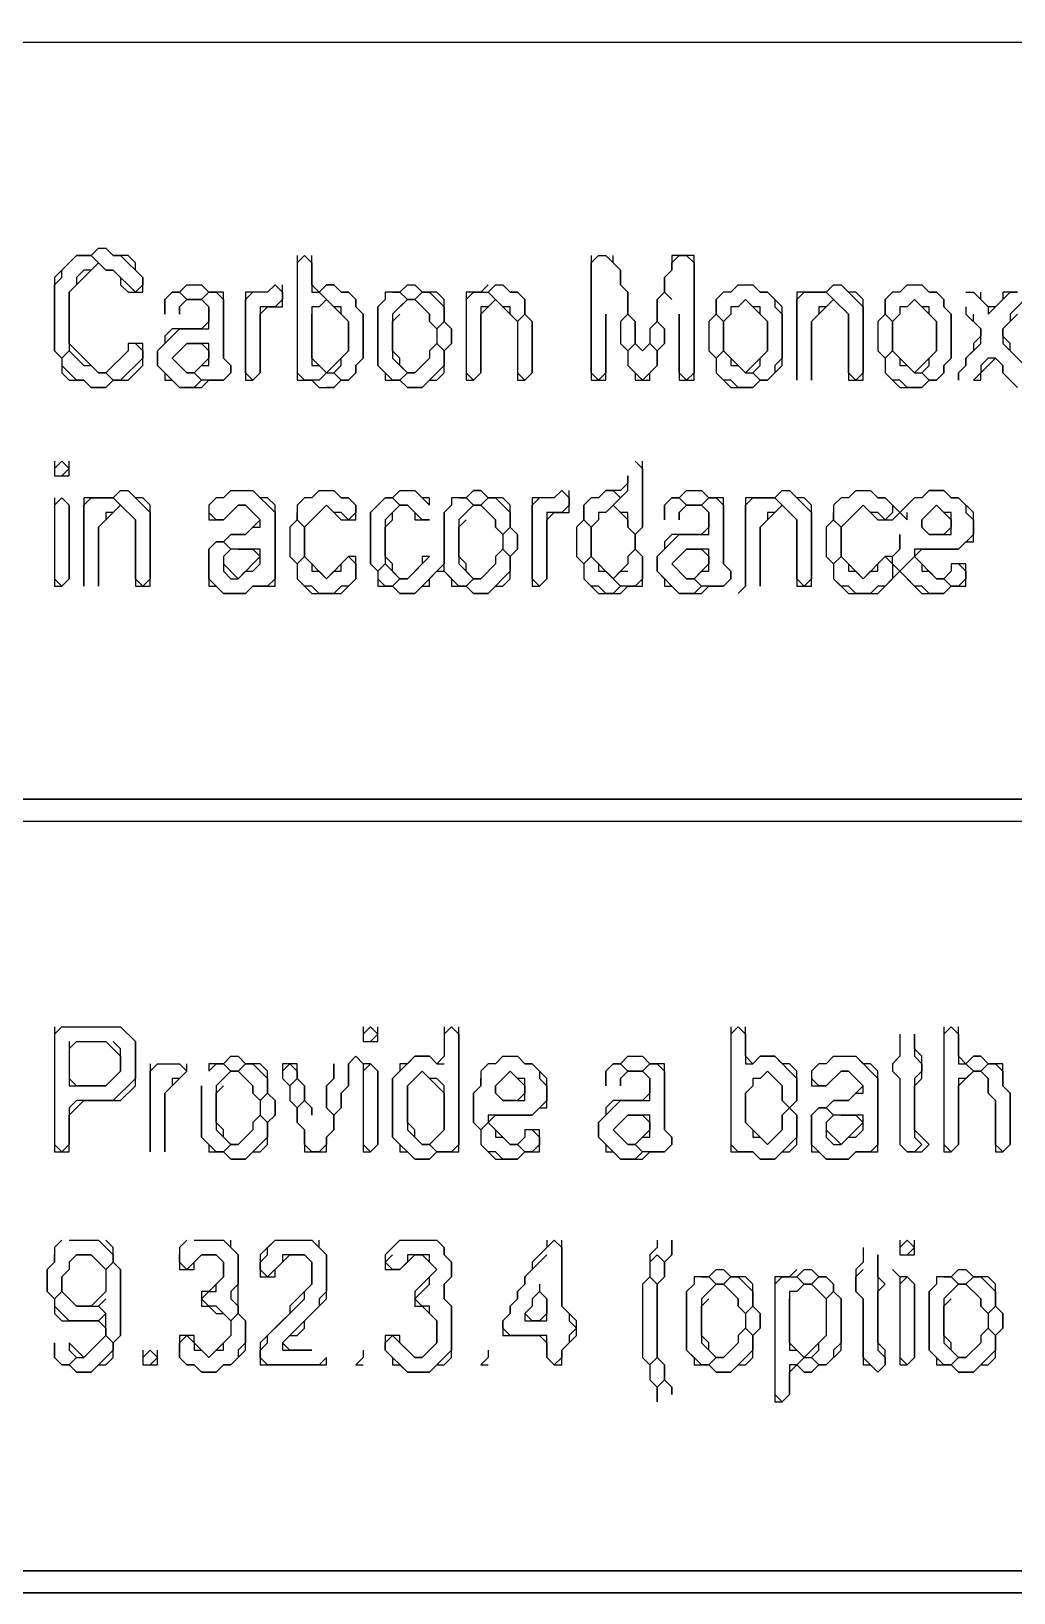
# Model space of a CAD drawing. Header units: metres. Extents: x 29 to 985, y 15 to 633.
# Drawn here: x 257.22 to 283.43, y 14.51 to 56.18 of the extents above; entities that cross this region are included whole.
import ezdxf

# ---------------------------------------------------------------- set-up
doc = ezdxf.new("R2010")
doc.units = ezdxf.units.M
for name, color, linetype in [('EXTERIOR_WALL_HIGHLIGHT', 2, 'CONTINUOUS'), ('INTERIOR_WALL_HIGHLIGHT', 4, 'CONTINUOUS'), ('ORIGINAL_DRAWING', 8, 'CONTINUOUS')]:
    doc.layers.add(name, color=color, linetype=linetype)

msp = doc.modelspace()

# ---------------------------------------------------------------- linework, layer by layer
at = {"layer": 'EXTERIOR_WALL_HIGHLIGHT'}
msp.add_lwpolyline([(29.216, 632.745), (29.02, 632.549), (29.02, 14.706), (29.216, 14.51), (985.294, 14.51), (985.49, 14.706), (985.49, 632.549), (985.294, 632.745)], close=True, dxfattribs=at)
at = {"layer": 'INTERIOR_WALL_HIGHLIGHT'}
msp.add_lwpolyline([(29.412, 632.745), (985.098, 632.745), (985.49, 632.353), (985.49, 14.902), (985.098, 14.51), (29.412, 14.51), (29.02, 14.902), (29.02, 632.353)], close=True, dxfattribs=at)
at = {"layer": 'ORIGINAL_DRAWING'}
for points in [[(241.176, 55.686), (241.373, 55.882), (352.353, 55.882), (352.549, 55.686), (352.549, 35.882), (352.353, 35.686), (241.373, 35.686), (241.176, 35.882)], [(241.176, 55.882), (241.176, 35.686), (352.549, 35.686), (352.549, 55.882)], [(259.02, 50.392), (258.824, 50.196), (258.431, 50.196), (257.843, 49.608), (257.843, 47.647), (258.039, 47.451), (258.039, 47.059), (258.235, 46.863), (258.627, 46.863), (258.824, 46.667), (259.216, 46.667), (259.412, 46.863), (259.804, 46.863), (260.196, 47.255), (260.196, 47.843), (259.804, 47.843), (259.804, 47.647), (259.216, 47.059), (259.02, 47.059), (258.235, 47.843), (258.235, 49.216), (259.02, 50), (259.216, 49.804), (259.412, 49.804), (259.608, 49.608), (259.608, 49.412), (259.804, 49.216), (260.196, 49.216), (260.196, 49.608), (260, 49.804), (260, 50), (259.804, 50.196), (259.412, 50.196), (259.216, 50.392)], [(258.431, 50.196), (258.824, 50.196), (259.02, 50), (258.824, 49.804), (258.627, 49.804), (258.431, 49.608), (258.431, 49.412), (258.235, 49.216), (258.235, 47.647), (258.039, 47.451), (257.843, 47.647), (257.843, 49.412), (258.039, 49.608), (258.039, 49.804)], [(258.824, 50.196), (259.02, 50.392), (259.216, 50.392), (259.412, 50.196), (259.608, 50.196), (260.196, 49.608), (260.196, 49.412), (260, 49.216), (259.412, 49.804), (259.216, 49.804)], [(264.314, 50), (264.51, 50.196), (264.706, 50), (264.706, 49.216), (264.902, 49.216), (265.098, 49.02), (264.902, 48.824), (264.706, 48.824), (264.706, 47.255), (264.902, 47.255), (265.098, 47.059), (264.902, 46.863), (264.51, 46.863), (264.314, 47.059)], [(264.314, 50.196), (264.314, 46.863), (264.706, 46.863), (264.902, 46.667), (265.294, 46.667), (265.49, 46.863), (265.686, 46.863), (265.882, 47.059), (265.882, 47.255), (266.078, 47.451), (266.078, 48.627), (265.882, 48.824), (265.882, 49.02), (265.686, 49.216), (265.49, 49.216), (265.294, 49.412), (265.098, 49.412), (264.902, 49.216), (264.706, 49.412), (264.706, 50.196)], [(272.157, 50.196), (272.157, 46.863), (272.549, 46.863), (272.549, 48.627), (272.549, 47.059), (272.353, 46.863), (272.157, 47.059), (272.157, 50), (272.353, 50.196), (272.549, 50.196), (272.941, 49.804), (272.941, 49.412), (273.137, 49.216), (273.137, 48.627), (272.941, 48.431), (272.941, 47.843), (273.137, 47.647), (273.137, 47.255), (273.333, 47.059), (273.333, 46.863), (273.725, 46.863), (273.725, 47.059), (273.922, 47.255), (273.922, 47.647), (274.118, 47.843), (274.118, 48.235), (273.922, 48.431), (273.922, 49.02), (274.118, 49.216), (274.314, 49.02), (274.118, 49.216), (274.118, 49.608), (274.314, 49.804), (274.314, 50), (274.51, 50.196), (274.706, 50.196), (274.902, 50), (274.902, 47.059), (274.706, 46.863), (274.51, 47.059), (274.51, 48.627), (274.51, 46.863), (274.902, 46.863), (274.902, 50.196), (274.314, 50.196), (274.314, 49.804), (274.118, 49.608), (274.118, 49.216), (273.922, 49.02), (273.922, 48.431), (273.725, 48.235), (273.725, 47.843), (273.529, 47.647), (273.333, 47.843), (273.333, 48.431), (273.137, 48.627), (273.137, 49.216), (272.941, 49.412), (272.941, 49.804), (272.745, 50), (272.745, 50.196)], [(261.373, 49.412), (261.176, 49.216), (260.98, 49.216), (260.784, 49.02), (260.784, 48.627), (260.784, 49.02), (260.98, 49.216), (261.176, 49.216), (261.373, 49.02), (261.176, 48.824), (261.176, 48.627), (261.176, 48.824), (261.373, 49.02), (261.765, 49.02), (261.961, 48.824), (261.961, 48.431), (261.765, 48.235), (260.98, 48.235), (260.784, 48.039), (260.784, 47.843), (260.588, 47.647), (260.588, 47.255), (260.784, 47.059), (260.784, 46.863), (260.98, 46.863), (261.176, 46.667), (261.765, 46.667), (261.961, 46.863), (262.353, 46.863), (262.549, 47.059), (262.549, 47.255), (262.353, 47.451), (262.353, 49.216), (261.961, 49.216), (261.765, 49.412)], [(261.765, 49.02), (261.961, 49.216), (262.157, 49.216), (262.353, 49.02), (262.353, 47.451), (262.549, 47.255), (262.549, 47.059), (262.353, 46.863), (261.765, 46.863), (261.569, 47.059), (261.765, 47.255), (261.961, 47.255), (261.961, 47.843), (261.373, 47.843), (260.98, 47.451), (261.373, 47.059), (261.569, 47.059), (261.765, 46.863), (261.569, 46.667), (261.176, 46.667), (260.588, 47.255), (260.588, 47.647), (261.176, 48.235), (261.961, 48.235), (261.961, 48.824)], [(261.176, 49.216), (261.373, 49.412), (261.765, 49.412), (261.961, 49.216), (261.765, 49.02), (261.373, 49.02)], [(263.529, 49.216), (263.725, 49.412), (263.922, 49.216), (263.922, 49.02), (263.725, 48.824), (263.333, 48.824), (263.333, 47.059), (263.137, 46.863), (262.941, 47.059), (262.941, 49.02), (263.137, 49.216)], [(263.725, 49.412), (263.529, 49.216), (262.941, 49.216), (262.941, 46.863), (263.137, 46.863), (263.333, 47.059), (263.333, 48.627), (263.529, 48.824), (263.922, 48.824), (263.922, 49.412)], [(264.902, 49.216), (265.098, 49.412), (265.294, 49.412), (265.49, 49.216), (265.686, 49.216), (265.882, 49.02), (265.882, 48.824), (266.078, 48.627), (266.078, 47.451), (265.882, 47.255), (265.882, 47.059), (265.686, 46.863), (265.49, 46.863), (265.294, 47.059), (265.49, 47.255), (265.49, 47.451), (265.686, 47.647), (265.686, 48.431), (265.49, 48.627), (265.49, 48.824), (265.294, 48.824)], [(267.255, 49.412), (267.059, 49.216), (266.667, 49.216), (266.667, 49.02), (266.471, 48.824), (266.471, 47.255), (266.667, 47.059), (266.667, 46.863), (267.059, 46.863), (267.255, 46.667), (267.647, 46.667), (267.843, 46.863), (268.039, 46.863), (268.235, 47.059), (268.235, 47.647), (268.431, 47.843), (268.431, 48.235), (268.235, 48.431), (268.235, 49.02), (268.039, 49.216), (267.647, 49.216), (267.451, 49.412)], [(266.863, 49.216), (267.059, 49.216), (267.255, 49.02), (266.863, 48.627), (266.863, 47.451), (267.255, 47.059), (267.059, 46.863), (266.863, 46.863), (266.471, 47.255), (266.471, 48.824)], [(267.059, 49.216), (267.255, 49.412), (267.451, 49.412), (267.647, 49.216), (267.451, 49.02), (267.255, 49.02)], [(267.451, 49.02), (267.647, 49.216), (267.843, 49.216), (268.235, 48.824), (268.235, 48.431), (268.039, 48.235), (267.843, 48.431), (267.843, 48.627)], [(269.412, 49.412), (269.216, 49.216), (268.824, 49.216), (268.824, 46.863), (269.02, 46.863), (269.216, 47.059), (269.216, 48.627), (269.608, 49.02), (270.196, 48.431), (270.196, 46.863), (270.392, 46.863), (270.588, 47.059), (270.588, 48.431), (270.392, 48.627), (270.392, 49.02), (270.196, 49.216), (270, 49.216), (269.804, 49.412)], [(268.824, 49.02), (269.02, 49.216), (269.412, 49.216), (269.608, 49.02), (269.412, 48.824), (269.216, 48.824), (269.216, 47.059), (269.02, 46.863), (268.824, 47.059)], [(269.412, 49.216), (269.608, 49.412), (269.804, 49.412), (270, 49.216), (270.196, 49.216), (270.392, 49.02), (270.392, 48.627), (270.196, 48.431), (270, 48.627), (270, 48.824), (269.804, 48.824)], [(276.078, 49.412), (275.882, 49.216), (275.686, 49.216), (275.49, 49.02), (275.49, 48.627), (275.294, 48.431), (275.294, 47.647), (275.49, 47.451), (275.49, 47.059), (275.882, 46.667), (276.471, 46.667), (276.667, 46.863), (276.863, 46.863), (277.255, 47.255), (277.255, 48.824), (276.863, 49.216), (276.667, 49.216), (276.471, 49.412)], [(275.882, 49.216), (276.078, 49.412), (276.471, 49.412), (276.667, 49.216), (276.863, 49.216), (277.059, 49.02), (277.059, 48.824), (277.255, 48.627), (277.255, 47.451), (277.059, 47.255), (277.059, 47.059), (276.863, 46.863), (276.667, 46.863), (276.471, 47.059), (276.667, 47.255), (276.667, 47.451), (276.863, 47.647), (276.863, 48.431), (276.667, 48.627), (276.667, 48.824), (276.471, 48.824), (276.275, 49.02), (276.078, 48.824), (275.882, 48.824), (275.882, 48.627), (275.686, 48.431), (275.49, 48.627), (275.49, 49.02), (275.686, 49.216)], [(278.627, 49.412), (278.431, 49.216), (277.647, 49.216), (277.647, 46.863), (277.647, 49.02), (277.843, 49.216), (278.431, 49.216), (278.627, 49.02), (278.431, 48.824), (278.235, 48.824), (278.235, 48.627), (278.039, 48.431), (278.039, 46.863), (278.039, 48.431), (278.627, 49.02), (279.02, 48.627), (279.02, 46.863), (279.412, 46.863), (279.412, 49.02), (279.216, 49.216), (279.02, 49.216), (278.824, 49.412)], [(278.431, 49.216), (278.627, 49.412), (278.824, 49.412), (279.412, 48.824), (279.412, 47.059), (279.216, 46.863), (279.02, 47.059), (279.02, 48.627)], [(280.588, 49.412), (280.392, 49.216), (280.196, 49.216), (280, 49.02), (280, 48.627), (279.804, 48.431), (279.804, 47.647), (280, 47.451), (280, 47.059), (280.392, 46.667), (280.98, 46.667), (281.176, 46.863), (281.373, 46.863), (281.569, 47.059), (281.569, 47.255), (281.765, 47.451), (281.765, 48.627), (281.569, 48.824), (281.569, 49.02), (281.373, 49.216), (281.176, 49.216), (280.98, 49.412)], [(280.392, 49.216), (280.588, 49.412), (280.98, 49.412), (281.176, 49.216), (281.373, 49.216), (281.569, 49.02), (281.569, 48.824), (281.765, 48.627), (281.765, 47.451), (281.569, 47.255), (281.569, 47.059), (281.373, 46.863), (281.176, 46.863), (280.98, 47.059), (281.176, 47.255), (281.176, 47.451), (281.373, 47.647), (281.373, 48.431), (281.176, 48.627), (281.176, 48.824), (280.98, 48.824), (280.784, 49.02), (280.588, 48.824), (280.392, 48.824), (280.392, 48.627), (280.196, 48.431), (280, 48.627), (280, 49.02), (280.196, 49.216)], [(282.157, 49.216), (282.353, 49.216), (282.745, 48.824), (282.745, 48.627), (283.333, 49.216), (283.529, 49.216)], [(283.529, 49.216), (283.137, 49.216), (283.137, 49.02), (282.941, 48.824), (282.745, 48.824), (282.549, 49.02), (282.549, 49.216)], [(265.098, 49.02), (265.686, 48.431), (265.686, 47.647), (265.098, 47.059), (264.706, 47.451), (264.706, 48.627)], [(267.059, 48.824), (267.255, 49.02), (267.451, 49.02), (267.843, 48.627), (267.843, 48.431), (268.039, 48.235), (268.039, 47.843), (267.843, 47.647), (267.843, 47.451), (267.451, 47.059), (267.255, 47.059), (267.059, 47.255), (267.059, 47.451), (266.863, 47.647), (266.863, 48.431), (267.059, 48.627)], [(276.275, 49.02), (276.863, 48.431), (276.863, 47.647), (276.275, 47.059), (275.686, 47.647), (275.686, 48.431)], [(280.784, 49.02), (281.373, 48.431), (281.373, 47.647), (280.784, 47.059), (280.196, 47.647), (280.196, 48.431)], [(282.157, 48.824), (282.157, 48.627), (282.549, 48.235), (282.549, 48.039), (282.353, 47.843), (282.353, 47.647), (282.157, 47.451), (282.157, 47.255), (281.961, 47.059), (281.961, 46.863), (281.961, 47.059), (282.157, 47.255), (282.157, 47.451), (282.549, 47.843), (282.549, 48.235), (282.353, 48.431), (282.353, 48.627)], [(283.725, 49.02), (283.333, 48.627), (283.333, 48.431), (283.137, 48.235), (283.137, 47.843), (283.529, 47.451)], [(268.039, 48.235), (268.235, 48.431), (268.431, 48.235), (268.431, 47.843), (268.235, 47.647), (268.039, 47.843)], [(270.196, 48.431), (270.392, 48.627), (270.588, 48.431), (270.588, 47.059), (270.392, 46.863), (270.196, 47.059)], [(272.941, 48.431), (273.137, 48.627), (273.333, 48.431), (273.333, 47.843), (273.137, 47.647), (272.941, 47.843)], [(273.725, 48.235), (273.922, 48.431), (274.118, 48.235), (274.118, 47.843), (273.922, 47.647), (273.725, 47.843)], [(275.294, 48.431), (275.49, 48.627), (275.686, 48.431), (275.686, 47.647), (275.49, 47.451), (275.294, 47.647)], [(279.804, 48.431), (280, 48.627), (280.196, 48.431), (280.196, 47.647), (280, 47.451), (279.804, 47.647)], [(283.725, 47.255), (283.333, 47.647), (283.333, 47.843), (283.137, 48.039), (283.137, 48.235), (283.529, 48.627)], [(258.039, 47.451), (258.235, 47.647), (258.627, 47.255), (258.824, 47.255), (259.02, 47.059), (259.216, 47.059), (259.412, 46.863), (259.216, 46.667), (258.824, 46.667), (258.627, 46.863), (258.431, 46.863), (258.039, 47.255)], [(260, 47.843), (260.196, 47.647), (260.196, 47.451), (259.608, 46.863), (259.412, 46.863), (259.216, 47.059)], [(261.373, 47.843), (261.765, 47.843), (261.961, 47.647), (261.961, 47.451), (261.569, 47.059), (261.373, 47.059), (260.98, 47.451)], [(267.843, 47.647), (268.039, 47.843), (268.235, 47.647), (268.235, 47.255), (267.647, 46.667), (267.255, 46.667), (267.059, 46.863), (267.255, 47.059), (267.451, 47.059), (267.843, 47.451)], [(273.137, 47.647), (273.333, 47.843), (273.529, 47.647), (273.725, 47.843), (273.922, 47.647), (273.922, 47.255), (273.529, 46.863), (273.137, 47.255)], [(275.49, 47.451), (275.686, 47.647), (275.882, 47.451), (275.882, 47.255), (276.078, 47.255), (276.275, 47.059), (276.471, 47.059), (276.667, 46.863), (276.471, 46.667), (276.078, 46.667), (275.882, 46.863), (275.686, 46.863), (275.49, 47.059)], [(280, 47.451), (280.196, 47.647), (280.392, 47.451), (280.392, 47.255), (280.588, 47.255), (280.784, 47.059), (280.98, 47.059), (281.176, 46.863), (280.98, 46.667), (280.588, 46.667), (280.392, 46.863), (280.196, 46.863), (280, 47.059)], [(283.529, 46.667), (283.137, 47.059), (283.137, 47.255), (282.941, 47.451), (282.745, 47.451), (282.549, 47.255), (282.549, 47.059), (282.353, 46.863), (282.549, 46.863), (282.549, 47.059), (282.941, 47.451), (283.137, 47.255), (283.137, 47.059), (283.529, 46.667)], [(264.902, 46.863), (265.098, 47.059), (265.294, 47.059), (265.49, 46.863), (265.294, 46.667), (265.098, 46.667)], [(257.843, 44.51), (258.039, 44.706), (258.235, 44.51), (258.039, 44.314)], [(257.843, 44.706), (257.843, 44.314), (258.235, 44.314), (258.235, 44.706)], [(273.333, 44.706), (273.529, 44.51), (273.529, 42.941), (273.333, 42.745), (273.137, 42.941), (273.137, 43.333), (272.941, 43.333), (272.745, 43.529), (273.137, 43.922), (273.137, 44.314), (273.137, 44.118), (272.941, 43.922), (272.549, 43.922), (272.353, 43.725), (272.157, 43.725), (271.961, 43.529), (271.961, 43.137), (271.765, 42.941), (271.765, 42.157), (271.961, 41.961), (271.961, 41.569), (272.353, 41.176), (272.941, 41.176), (273.137, 41.373), (273.529, 41.373), (273.529, 42.157), (273.333, 42.353), (273.333, 42.745), (273.529, 42.941), (273.529, 44.706)], [(259.608, 43.922), (259.412, 43.725), (258.627, 43.725), (258.627, 41.373), (258.627, 43.529), (258.824, 43.725), (259.412, 43.725), (259.608, 43.529), (259.412, 43.333), (259.216, 43.333), (259.216, 43.137), (259.02, 42.941), (259.02, 41.373), (259.02, 42.941), (259.608, 43.529), (260, 43.137), (260, 41.373), (260.392, 41.373), (260.392, 43.529), (260.196, 43.725), (260, 43.725), (259.804, 43.922)], [(259.412, 43.725), (259.608, 43.922), (259.804, 43.922), (260.392, 43.333), (260.392, 41.569), (260.196, 41.373), (260, 41.569), (260, 43.137)], [(262.549, 43.922), (263.137, 43.922), (263.725, 43.333), (263.725, 41.569), (263.529, 41.373), (263.137, 41.373), (262.941, 41.176), (262.353, 41.176), (261.961, 41.569), (261.961, 42.353), (262.157, 42.549), (262.353, 42.549), (262.549, 42.353), (262.353, 42.157), (262.353, 41.765), (262.549, 41.569), (262.745, 41.569), (262.941, 41.765), (263.137, 41.765), (263.333, 41.961), (263.333, 42.353), (262.549, 42.353), (262.353, 42.549), (262.549, 42.745), (262.941, 42.745), (263.137, 42.941), (263.333, 42.941), (263.333, 43.137), (262.941, 43.529), (262.745, 43.529), (262.353, 43.137), (262.157, 43.137), (261.961, 43.333)], [(262.549, 43.922), (262.353, 43.725), (262.157, 43.725), (261.961, 43.529), (261.961, 43.137), (262.353, 43.137), (262.745, 43.529), (262.941, 43.529), (263.333, 43.137), (262.941, 42.745), (262.549, 42.745), (262.353, 42.549), (262.157, 42.549), (261.961, 42.353), (261.961, 41.373), (262.157, 41.373), (262.353, 41.176), (262.941, 41.176), (263.137, 41.373), (263.725, 41.373), (263.725, 43.529), (263.529, 43.725), (263.333, 43.725), (263.137, 43.922)], [(264.902, 43.922), (264.706, 43.725), (264.51, 43.725), (264.314, 43.529), (264.314, 43.137), (264.118, 42.941), (264.118, 42.157), (264.314, 41.961), (264.314, 41.569), (264.706, 41.176), (265.49, 41.176), (265.882, 41.569), (265.882, 42.157), (265.686, 42.157), (265.098, 41.569), (264.51, 42.157), (264.51, 42.941), (265.098, 43.529), (265.49, 43.137), (265.882, 43.137), (265.882, 43.529), (265.686, 43.725), (265.49, 43.725), (265.294, 43.922)], [(264.902, 43.922), (265.294, 43.922), (265.49, 43.725), (265.686, 43.725), (265.882, 43.529), (265.882, 43.333), (265.686, 43.137), (265.49, 43.333), (265.294, 43.333), (265.098, 43.529), (264.51, 42.941), (264.314, 43.137), (264.314, 43.333)], [(267.059, 43.922), (266.863, 43.725), (266.667, 43.725), (266.275, 43.333), (266.275, 41.961), (266.471, 41.765), (266.471, 41.373), (266.863, 41.373), (267.059, 41.176), (267.451, 41.176), (267.647, 41.373), (267.843, 41.373), (267.843, 41.569), (268.039, 41.765), (268.235, 41.765), (268.431, 41.569), (268.431, 41.373), (268.824, 41.373), (269.02, 41.176), (269.412, 41.176), (269.608, 41.373), (269.804, 41.373), (270, 41.569), (270, 42.157), (270.196, 42.353), (270.196, 42.745), (270, 42.941), (270, 43.529), (269.804, 43.725), (269.412, 43.725), (269.216, 43.922), (269.02, 43.922), (268.824, 43.725), (268.431, 43.725), (268.431, 43.529), (268.235, 43.333), (268.235, 41.961), (267.451, 41.176), (267.059, 41.176), (266.863, 41.373), (267.059, 41.569), (267.255, 41.569), (267.843, 42.157), (267.647, 42.157), (267.647, 41.961), (267.255, 41.569), (267.059, 41.569), (266.863, 41.765), (266.863, 41.961), (266.667, 42.157), (266.667, 42.941), (266.863, 43.137), (266.863, 43.333), (267.059, 43.529), (267.255, 43.529), (267.451, 43.333), (267.451, 43.137), (267.843, 43.137), (267.647, 43.137), (267.255, 43.529), (267.059, 43.529), (266.863, 43.725), (267.059, 43.922), (267.451, 43.922), (267.843, 43.529), (267.843, 43.725), (267.647, 43.725), (267.451, 43.922)], [(268.824, 43.725), (269.02, 43.922), (269.216, 43.922), (269.412, 43.725), (269.216, 43.529), (269.02, 43.529)], [(271.176, 43.725), (271.373, 43.922), (271.569, 43.725), (271.569, 43.529), (271.373, 43.333), (270.98, 43.333), (270.98, 41.569), (270.784, 41.373), (270.588, 41.569), (270.588, 43.529), (270.784, 43.725)], [(271.373, 43.922), (271.176, 43.725), (270.588, 43.725), (270.588, 41.373), (270.784, 41.373), (270.98, 41.569), (270.98, 43.137), (271.176, 43.333), (271.569, 43.333), (271.569, 43.922)], [(272.353, 43.725), (272.549, 43.922), (272.745, 43.922), (272.941, 43.725), (272.549, 43.333), (272.353, 43.333), (272.353, 43.137), (272.157, 42.941), (271.961, 43.137), (271.961, 43.529), (272.157, 43.725)], [(274.706, 43.922), (274.51, 43.725), (274.314, 43.725), (274.118, 43.529), (274.118, 43.137), (274.118, 43.529), (274.314, 43.725), (274.51, 43.725), (274.706, 43.529), (274.51, 43.333), (274.51, 43.137), (274.51, 43.333), (274.706, 43.529), (275.098, 43.529), (275.294, 43.333), (275.294, 42.941), (275.098, 42.745), (274.314, 42.745), (274.118, 42.549), (274.118, 42.353), (273.922, 42.157), (273.922, 41.765), (274.118, 41.569), (274.118, 41.373), (274.314, 41.373), (274.51, 41.176), (275.098, 41.176), (275.294, 41.373), (275.686, 41.373), (275.882, 41.569), (275.882, 41.765), (275.686, 41.961), (275.686, 43.725), (275.294, 43.725), (275.098, 43.922)], [(274.51, 43.725), (274.706, 43.922), (275.098, 43.922), (275.294, 43.725), (275.098, 43.529), (274.706, 43.529)], [(277.255, 43.922), (277.059, 43.725), (276.275, 43.725), (276.275, 41.373), (276.078, 41.176), (276.275, 41.373), (276.275, 43.529), (276.471, 43.725), (277.059, 43.725), (277.255, 43.529), (277.059, 43.333), (276.863, 43.333), (276.863, 43.137), (276.667, 42.941), (276.667, 41.373), (276.667, 42.941), (277.255, 43.529), (277.647, 43.137), (277.647, 41.373), (278.039, 41.373), (278.039, 43.529), (277.843, 43.725), (277.647, 43.725), (277.451, 43.922)], [(277.059, 43.725), (277.255, 43.922), (277.451, 43.922), (278.039, 43.333), (278.039, 41.569), (277.843, 41.373), (277.647, 41.569), (277.647, 43.137)], [(279.216, 43.922), (279.02, 43.725), (278.824, 43.725), (278.627, 43.529), (278.627, 43.137), (278.431, 42.941), (278.431, 42.157), (278.627, 41.961), (278.627, 41.569), (279.02, 41.176), (279.804, 41.176), (280.392, 41.765), (280.98, 41.176), (281.569, 41.176), (281.765, 41.373), (282.157, 41.373), (282.157, 41.961), (281.765, 41.961), (281.765, 41.765), (281.569, 41.569), (281.373, 41.569), (280.784, 42.157), (280.98, 42.353), (281.961, 42.353), (282.157, 42.549), (282.353, 42.549), (282.353, 43.333), (281.961, 43.725), (281.765, 43.725), (281.569, 43.922), (281.176, 43.922), (280.98, 43.725), (280.784, 43.725), (280.392, 43.333), (280, 43.725), (279.804, 43.725), (279.608, 43.922)], [(279.216, 43.922), (279.608, 43.922), (279.804, 43.725), (280, 43.725), (280.196, 43.529), (280.196, 43.333), (280, 43.137), (279.804, 43.333), (279.608, 43.333), (279.412, 43.529), (278.824, 42.941), (278.627, 43.137), (278.627, 43.333)], [(281.176, 43.922), (281.569, 43.922), (281.765, 43.725), (281.961, 43.725), (282.157, 43.529), (282.157, 43.333), (282.353, 43.137), (282.353, 42.745), (281.961, 42.353), (280.784, 42.353), (280.784, 42.157), (280.392, 41.765), (280.196, 41.961), (280.196, 42.157), (280.392, 42.353), (280.392, 42.745), (280.392, 42.353), (280.196, 42.157), (280, 42.157), (279.412, 41.569), (278.824, 42.157), (278.824, 42.941), (279.412, 43.529), (279.804, 43.137), (280.196, 43.137), (280.392, 43.333), (280.588, 43.137), (280.588, 43.333)], [(257.843, 43.529), (258.039, 43.725), (258.235, 43.529), (258.235, 41.569), (258.039, 41.373), (257.843, 41.569)], [(257.843, 43.725), (257.843, 41.373), (258.039, 41.373), (258.235, 41.569), (258.235, 43.529), (258.039, 43.725)], [(266.667, 43.725), (266.863, 43.725), (267.059, 43.529), (266.667, 43.137), (266.667, 41.961), (266.471, 41.765), (266.275, 41.961), (266.275, 43.333)], [(268.627, 43.725), (268.824, 43.725), (269.02, 43.529), (268.627, 43.137), (268.627, 41.961), (269.02, 41.569), (268.824, 41.373), (268.627, 41.373), (268.235, 41.765), (268.235, 43.333)], [(268.824, 43.333), (269.02, 43.529), (269.216, 43.529), (269.608, 43.137), (269.608, 42.941), (269.804, 42.745), (269.804, 42.353), (269.608, 42.157), (269.608, 41.961), (269.216, 41.569), (269.02, 41.569), (268.824, 41.765), (268.824, 41.961), (268.627, 42.157), (268.627, 42.941), (268.824, 43.137)], [(269.216, 43.529), (269.412, 43.725), (269.608, 43.725), (270, 43.333), (270, 42.941), (269.804, 42.745), (269.608, 42.941), (269.608, 43.137)], [(272.745, 43.529), (273.137, 43.137), (273.137, 42.941), (273.333, 42.745), (273.333, 42.353), (273.137, 42.157), (273.137, 41.961), (272.745, 41.569), (272.157, 42.157), (272.157, 42.941)], [(275.098, 43.529), (275.294, 43.725), (275.49, 43.725), (275.686, 43.529), (275.686, 41.961), (275.882, 41.765), (275.882, 41.569), (275.686, 41.373), (275.098, 41.373), (274.902, 41.569), (275.098, 41.765), (275.294, 41.765), (275.294, 42.353), (274.706, 42.353), (274.314, 41.961), (274.706, 41.569), (274.902, 41.569), (275.098, 41.373), (274.902, 41.176), (274.51, 41.176), (273.922, 41.765), (273.922, 42.157), (274.51, 42.745), (275.294, 42.745), (275.294, 43.333)], [(281.373, 43.529), (281.765, 43.137), (281.765, 42.941), (281.569, 42.745), (281.176, 42.745), (280.98, 42.941), (280.98, 43.137)], [(281.373, 43.529), (280.98, 43.137), (280.98, 42.941), (281.176, 42.745), (281.765, 42.745), (281.765, 43.333), (281.569, 43.333)], [(264.118, 42.941), (264.314, 43.137), (264.51, 42.941), (264.51, 42.157), (264.314, 41.961), (264.118, 42.157)], [(269.804, 42.745), (270, 42.941), (270.196, 42.745), (270.196, 42.353), (270, 42.157), (269.804, 42.353)], [(271.765, 42.941), (271.961, 43.137), (272.157, 42.941), (272.157, 42.157), (271.961, 41.961), (271.765, 42.157)], [(278.431, 42.941), (278.627, 43.137), (278.824, 42.941), (278.824, 42.157), (278.627, 41.961), (278.431, 42.157)], [(262.745, 42.353), (263.137, 42.353), (263.333, 42.157), (262.745, 41.569), (262.353, 41.961)], [(264.314, 41.961), (264.51, 42.157), (264.706, 41.961), (264.706, 41.765), (264.902, 41.765), (265.098, 41.569), (265.294, 41.765), (265.49, 41.765), (265.49, 41.961), (265.686, 42.157), (265.882, 41.961), (265.882, 41.569), (265.686, 41.373), (265.49, 41.373), (265.294, 41.176), (264.902, 41.176), (264.706, 41.373), (264.51, 41.373), (264.314, 41.569)], [(269.608, 42.157), (269.804, 42.353), (270, 42.157), (270, 41.765), (269.412, 41.176), (269.02, 41.176), (268.824, 41.373), (269.02, 41.569), (269.216, 41.569), (269.608, 41.961)], [(271.961, 41.961), (272.157, 42.157), (272.353, 41.961), (272.353, 41.765), (272.549, 41.765), (272.941, 41.373), (272.745, 41.176), (272.549, 41.176), (272.353, 41.373), (272.157, 41.373), (271.961, 41.569)], [(273.137, 42.157), (273.333, 42.353), (273.529, 42.157), (273.529, 41.569), (273.333, 41.373), (272.941, 41.373), (272.745, 41.569), (272.941, 41.765), (273.137, 41.765)], [(274.706, 42.353), (275.098, 42.353), (275.294, 42.157), (275.294, 41.961), (274.902, 41.569), (274.706, 41.569), (274.314, 41.961)], [(278.627, 41.961), (278.824, 42.157), (279.02, 41.961), (279.02, 41.765), (279.216, 41.765), (279.412, 41.569), (279.608, 41.765), (279.804, 41.765), (279.804, 41.961), (280, 42.157), (280.196, 41.961), (280.196, 41.569), (280, 41.373), (279.804, 41.373), (279.608, 41.176), (279.216, 41.176), (279.02, 41.373), (278.824, 41.373), (278.627, 41.569)], [(280.588, 41.961), (280.784, 42.157), (280.98, 41.961), (280.98, 41.765), (281.176, 41.765), (281.373, 41.569), (281.569, 41.569), (281.765, 41.373), (281.569, 41.176), (281.176, 41.176), (280.98, 41.373), (280.784, 41.373), (280.588, 41.569)], [(266.471, 41.765), (266.667, 41.961), (267.059, 41.569), (266.863, 41.373), (266.667, 41.373), (266.471, 41.569)], [(281.961, 41.961), (282.157, 41.765), (282.157, 41.569), (281.961, 41.373), (281.765, 41.373), (281.569, 41.569)], [(241.176, 34.902), (241.373, 35.098), (352.353, 35.098), (352.549, 34.902), (352.549, 15.49), (352.157, 15.098), (241.569, 15.098), (241.176, 15.49)], [(241.176, 35.098), (241.176, 15.294), (241.373, 15.098), (352.353, 15.098), (352.549, 15.294), (352.549, 35.098)], [(257.843, 29.412), (258.039, 29.608), (259.608, 29.608), (260, 29.216), (260, 28.235), (259.412, 27.647), (258.431, 27.647), (258.235, 27.451), (258.235, 26.471), (258.039, 26.275), (257.843, 26.471)], [(257.843, 29.608), (257.843, 26.275), (258.235, 26.275), (258.235, 27.255), (258.627, 27.647), (259.608, 27.647), (260, 28.039), (260, 29.216), (259.608, 29.608)], [(266.078, 29.412), (266.275, 29.608), (266.471, 29.412), (266.275, 29.216)], [(266.078, 29.608), (266.078, 29.216), (266.471, 29.216), (266.471, 29.608)], [(268.235, 29.412), (268.431, 29.608), (268.627, 29.412), (268.627, 26.471), (268.431, 26.275), (268.039, 26.275), (267.843, 26.471), (268.235, 26.863), (268.235, 28.039), (268.039, 28.235), (267.843, 28.235), (267.647, 28.431), (267.255, 28.039), (267.255, 26.863), (267.647, 26.471), (267.843, 26.471), (268.039, 26.275), (267.843, 26.078), (267.451, 26.078), (266.863, 26.667), (266.863, 28.235), (267.451, 28.824), (267.843, 28.824), (268.039, 28.627), (268.235, 28.627)], [(268.235, 29.608), (268.235, 28.824), (268.039, 28.627), (267.843, 28.824), (267.451, 28.824), (267.255, 28.627), (267.059, 28.627), (267.059, 28.431), (266.863, 28.235), (266.863, 26.667), (267.059, 26.471), (267.059, 26.275), (267.255, 26.275), (267.451, 26.078), (267.843, 26.078), (268.039, 26.275), (268.627, 26.275), (268.627, 29.608)], [(275.882, 29.412), (276.078, 29.608), (276.275, 29.412), (276.275, 28.627), (276.471, 28.627), (276.667, 28.824), (277.059, 28.824), (277.647, 28.235), (277.647, 27.647), (277.451, 27.451), (277.255, 27.647), (277.255, 28.039), (276.863, 28.431), (276.667, 28.235), (276.471, 28.235), (276.471, 28.039), (276.275, 27.843), (276.275, 27.059), (276.471, 26.863), (276.471, 26.667), (276.667, 26.667), (276.863, 26.471), (277.255, 26.863), (277.255, 27.255), (277.451, 27.451), (277.647, 27.255), (277.647, 26.667), (277.059, 26.078), (276.667, 26.078), (276.471, 26.275), (276.078, 26.275), (275.882, 26.471)], [(275.882, 29.608), (275.882, 26.275), (276.471, 26.275), (276.667, 26.078), (277.059, 26.078), (277.255, 26.275), (277.451, 26.275), (277.647, 26.471), (277.647, 27.255), (277.451, 27.451), (277.647, 27.647), (277.647, 28.431), (277.451, 28.627), (277.255, 28.627), (277.059, 28.824), (276.667, 28.824), (276.471, 28.627), (276.275, 28.824), (276.275, 29.608)], [(281.569, 29.412), (281.765, 29.608), (281.961, 29.412), (281.961, 28.627), (282.157, 28.627), (282.353, 28.431), (282.157, 28.235), (281.961, 28.235), (281.961, 26.471), (281.765, 26.275), (281.569, 26.471)], [(281.569, 29.608), (281.569, 26.275), (281.765, 26.275), (281.961, 26.471), (281.961, 28.039), (282.353, 28.431), (282.549, 28.431), (282.745, 28.235), (282.745, 27.843), (282.941, 27.647), (282.941, 26.275), (283.137, 26.275), (283.333, 26.471), (283.333, 27.843), (283.137, 28.039), (283.137, 28.627), (282.745, 28.627), (282.549, 28.824), (282.353, 28.824), (282.157, 28.627), (281.961, 28.824), (281.961, 29.608)], [(258.235, 29.02), (258.431, 29.216), (259.216, 29.216), (259.608, 28.824), (259.608, 28.431), (259.216, 28.039), (258.431, 28.039), (258.235, 28.235)], [(258.235, 29.216), (258.235, 28.039), (259.216, 28.039), (259.608, 28.431), (259.608, 29.02), (259.412, 29.216)], [(280.392, 29.412), (280.392, 28.824), (280.196, 28.627), (280.196, 28.431), (280.392, 28.235), (280.392, 26.471), (280.588, 26.275), (280.98, 26.275), (281.176, 26.471), (280.784, 26.863), (280.784, 28.039), (280.98, 28.235), (280.98, 28.824), (280.784, 29.02), (280.784, 29.412), (280.784, 28.824), (280.98, 28.627), (280.98, 28.431), (280.784, 28.235), (280.784, 26.667), (280.98, 26.471), (280.784, 26.275), (280.588, 26.275), (280.392, 26.471)], [(262.549, 28.824), (262.353, 28.627), (261.961, 28.627), (261.961, 28.431), (262.157, 28.627), (262.353, 28.627), (262.549, 28.431), (262.157, 28.039), (262.157, 26.863), (262.549, 26.471), (262.353, 26.275), (262.157, 26.275), (261.765, 26.667), (261.765, 28.039), (261.765, 26.667), (261.961, 26.471), (261.961, 26.275), (262.353, 26.275), (262.549, 26.078), (262.941, 26.078), (263.137, 26.275), (263.333, 26.275), (263.529, 26.471), (263.529, 27.059), (263.725, 27.255), (263.725, 27.647), (263.529, 27.843), (263.529, 28.431), (263.333, 28.627), (262.941, 28.627), (262.745, 28.824)], [(262.353, 28.627), (262.549, 28.824), (262.745, 28.824), (262.941, 28.627), (262.745, 28.431), (262.549, 28.431)], [(265.882, 28.824), (265.686, 28.627), (265.686, 28.039), (265.49, 27.843), (265.49, 27.451), (265.294, 27.255), (265.098, 27.451), (265.098, 28.039), (265.294, 28.235), (265.294, 28.627), (265.294, 28.235), (265.098, 28.039), (265.098, 27.451), (265.294, 27.255), (265.294, 26.863), (265.098, 26.667), (265.098, 26.471), (264.902, 26.275), (264.706, 26.275), (264.51, 26.471), (264.51, 26.863), (264.314, 27.059), (264.314, 27.451), (264.51, 27.647), (264.706, 27.451), (264.706, 27.255), (264.706, 27.451), (264.51, 27.647), (264.51, 28.039), (264.314, 28.235), (264.314, 28.627), (263.922, 28.627), (263.922, 28.235), (264.118, 28.039), (264.118, 27.647), (264.314, 27.451), (264.314, 27.059), (264.51, 26.863), (264.51, 26.275), (265.098, 26.275), (265.098, 26.667), (265.294, 26.863), (265.294, 27.255), (265.49, 27.451), (265.49, 27.843), (265.686, 28.039), (265.686, 28.627), (265.882, 28.824), (266.078, 28.627), (266.078, 26.275), (266.275, 26.275), (266.471, 26.471), (266.471, 28.431), (266.275, 28.627), (266.078, 28.627)], [(269.804, 28.824), (270.196, 28.824), (270.392, 28.627), (270.588, 28.627), (270.784, 28.431), (270.784, 28.235), (270.98, 28.039), (270.98, 27.647), (270.588, 27.255), (269.412, 27.255), (269.412, 27.059), (269.216, 26.863), (269.02, 27.059), (269.02, 27.843), (269.216, 28.039), (269.216, 28.235)], [(269.804, 28.824), (269.608, 28.627), (269.412, 28.627), (269.216, 28.431), (269.216, 28.039), (269.02, 27.843), (269.02, 27.059), (269.216, 26.863), (269.216, 26.471), (269.608, 26.078), (270.196, 26.078), (270.392, 26.275), (270.784, 26.275), (270.784, 26.863), (270.392, 26.863), (270.392, 26.667), (270.196, 26.471), (270, 26.471), (269.412, 27.059), (269.608, 27.255), (270.588, 27.255), (270.784, 27.451), (270.98, 27.451), (270.98, 28.235), (270.588, 28.627), (270.392, 28.627), (270.196, 28.824)], [(273.137, 28.824), (272.941, 28.627), (272.745, 28.627), (272.549, 28.431), (272.549, 28.039), (272.549, 28.431), (272.745, 28.627), (272.941, 28.627), (273.137, 28.431), (272.941, 28.235), (272.941, 28.039), (272.941, 28.235), (273.137, 28.431), (273.529, 28.431), (273.725, 28.235), (273.725, 27.843), (273.529, 27.647), (272.745, 27.647), (272.549, 27.451), (272.549, 27.255), (272.353, 27.059), (272.353, 26.667), (272.549, 26.471), (272.549, 26.275), (272.745, 26.275), (272.941, 26.078), (273.529, 26.078), (273.725, 26.275), (274.118, 26.275), (274.314, 26.471), (274.314, 26.667), (274.118, 26.863), (274.118, 28.627), (273.725, 28.627), (273.529, 28.824)], [(272.941, 28.627), (273.137, 28.824), (273.529, 28.824), (273.725, 28.627), (273.529, 28.431), (273.137, 28.431)], [(278.627, 28.824), (279.216, 28.824), (279.804, 28.235), (279.804, 26.471), (279.608, 26.275), (279.216, 26.275), (279.02, 26.078), (278.431, 26.078), (278.039, 26.471), (278.039, 27.255), (278.235, 27.451), (278.431, 27.451), (278.627, 27.255), (278.431, 27.059), (278.431, 26.667), (278.627, 26.471), (278.824, 26.471), (279.02, 26.667), (279.216, 26.667), (279.412, 26.863), (279.412, 27.255), (278.627, 27.255), (278.431, 27.451), (278.627, 27.647), (279.02, 27.647), (279.216, 27.843), (279.412, 27.843), (279.412, 28.039), (279.02, 28.431), (278.824, 28.431), (278.431, 28.039), (278.235, 28.039), (278.039, 28.235)], [(278.627, 28.824), (278.431, 28.627), (278.235, 28.627), (278.039, 28.431), (278.039, 28.039), (278.431, 28.039), (278.824, 28.431), (279.02, 28.431), (279.412, 28.039), (279.02, 27.647), (278.627, 27.647), (278.431, 27.451), (278.235, 27.451), (278.039, 27.255), (278.039, 26.275), (278.235, 26.275), (278.431, 26.078), (279.02, 26.078), (279.216, 26.275), (279.804, 26.275), (279.804, 28.431), (279.608, 28.627), (279.412, 28.627), (279.216, 28.824)], [(282.157, 28.627), (282.353, 28.824), (282.549, 28.824), (282.745, 28.627), (282.549, 28.431), (282.353, 28.431)], [(260.392, 28.627), (260.392, 26.275), (260.392, 28.431), (260.588, 28.627), (261.176, 28.627), (261.373, 28.431), (261.176, 28.235), (260.98, 28.235), (260.98, 28.039), (260.784, 27.843), (260.784, 26.275), (260.784, 27.843), (261.373, 28.431), (261.373, 28.627)], [(262.353, 28.235), (262.549, 28.431), (262.745, 28.431), (263.137, 28.039), (263.137, 27.843), (263.333, 27.647), (263.333, 27.255), (263.137, 27.059), (263.137, 26.863), (262.745, 26.471), (262.549, 26.471), (262.353, 26.667), (262.353, 26.863), (262.157, 27.059), (262.157, 27.843), (262.353, 28.039)], [(262.745, 28.431), (262.941, 28.627), (263.137, 28.627), (263.529, 28.235), (263.529, 27.843), (263.333, 27.647), (263.137, 27.843), (263.137, 28.039)], [(263.922, 28.431), (264.118, 28.627), (264.314, 28.431), (264.314, 28.235), (264.118, 28.039), (263.922, 28.235)], [(266.078, 28.431), (266.275, 28.627), (266.471, 28.431), (266.471, 26.471), (266.275, 26.275), (266.078, 26.471)], [(267.647, 28.431), (268.235, 27.843), (268.235, 26.863), (267.843, 26.471), (267.647, 26.471), (267.451, 26.667), (267.451, 26.863), (267.255, 27.059), (267.255, 28.039)], [(270, 28.431), (270.392, 28.039), (270.392, 27.843), (270.196, 27.647), (269.804, 27.647), (269.608, 27.843), (269.608, 28.039)], [(270, 28.431), (269.608, 28.039), (269.608, 27.843), (269.804, 27.647), (270.392, 27.647), (270.392, 28.235), (270.196, 28.235)], [(273.529, 28.431), (273.725, 28.627), (273.922, 28.627), (274.118, 28.431), (274.118, 26.863), (274.314, 26.667), (274.314, 26.471), (274.118, 26.275), (273.529, 26.275), (273.333, 26.471), (273.529, 26.667), (273.725, 26.667), (273.725, 27.255), (273.137, 27.255), (272.745, 26.863), (273.137, 26.471), (273.333, 26.471), (273.529, 26.275), (273.333, 26.078), (272.941, 26.078), (272.353, 26.667), (272.353, 27.059), (272.941, 27.647), (273.725, 27.647), (273.725, 28.235)], [(276.863, 28.431), (277.255, 28.039), (277.255, 27.647), (277.451, 27.451), (277.255, 27.255), (277.255, 26.863), (276.863, 26.471), (276.275, 27.059), (276.275, 27.843)], [(282.549, 28.431), (282.745, 28.627), (282.941, 28.627), (283.137, 28.431), (283.137, 28.039), (283.333, 27.843), (283.333, 26.471), (283.137, 26.275), (282.941, 26.471), (282.941, 27.647), (282.745, 27.843), (282.745, 28.235)], [(264.118, 28.039), (264.314, 28.235), (264.51, 28.039), (264.51, 27.647), (264.314, 27.451), (264.118, 27.647)], [(263.333, 27.647), (263.529, 27.843), (263.725, 27.647), (263.725, 27.255), (263.529, 27.059), (263.333, 27.255)], [(263.137, 27.059), (263.333, 27.255), (263.529, 27.059), (263.529, 26.667), (262.941, 26.078), (262.549, 26.078), (262.353, 26.275), (262.549, 26.471), (262.745, 26.471), (263.137, 26.863)], [(273.137, 27.255), (273.529, 27.255), (273.725, 27.059), (273.725, 26.863), (273.333, 26.471), (273.137, 26.471), (272.745, 26.863)], [(278.824, 27.255), (279.216, 27.255), (279.412, 27.059), (278.824, 26.471), (278.431, 26.863)], [(269.216, 26.863), (269.412, 27.059), (269.608, 26.863), (269.608, 26.667), (269.804, 26.667), (270, 26.471), (270.196, 26.471), (270.392, 26.275), (270.196, 26.078), (269.804, 26.078), (269.608, 26.275), (269.412, 26.275), (269.216, 26.471)], [(270.588, 26.863), (270.784, 26.667), (270.784, 26.471), (270.588, 26.275), (270.392, 26.275), (270.196, 26.471)], [(258.235, 23.922), (259.02, 23.922), (259.412, 23.529), (259.412, 23.333), (259.216, 23.137), (258.824, 23.529), (258.431, 23.529), (258.235, 23.333), (258.235, 23.137), (258.039, 22.941), (258.039, 22.549), (257.843, 22.353), (257.647, 22.549), (257.647, 23.137), (257.843, 23.333), (257.843, 23.529)], [(258.039, 23.922), (257.843, 23.725), (257.843, 23.333), (257.647, 23.137), (257.647, 22.549), (257.843, 22.353), (257.843, 21.961), (258.039, 21.765), (259.02, 21.765), (259.216, 21.569), (259.216, 21.373), (258.627, 20.784), (258.235, 21.176), (258.235, 20.98), (258.431, 20.784), (258.235, 20.588), (258.039, 20.588), (257.843, 20.784), (257.843, 21.176), (257.843, 20.784), (258.039, 20.588), (258.235, 20.588), (258.431, 20.392), (258.824, 20.392), (259.02, 20.588), (259.216, 20.588), (259.412, 20.784), (259.412, 21.176), (259.608, 21.373), (259.608, 23.137), (259.412, 23.333), (259.412, 23.725), (259.216, 23.922)], [(261.569, 23.922), (262.353, 23.922), (262.745, 23.529), (262.745, 22.745), (262.549, 22.549), (262.549, 22.353), (262.745, 22.157), (262.745, 21.961), (262.549, 21.765), (262.157, 22.157), (261.961, 22.157), (261.765, 22.353), (261.961, 22.549), (262.157, 22.549), (262.157, 22.745), (262.353, 22.941), (262.353, 23.333), (262.157, 23.529), (261.765, 23.529), (261.373, 23.137), (261.176, 23.333), (261.176, 23.529)], [(261.373, 23.922), (261.176, 23.725), (261.176, 23.137), (261.569, 23.137), (261.569, 23.333), (261.765, 23.529), (262.157, 23.529), (262.353, 23.333), (262.353, 22.941), (261.961, 22.549), (261.765, 22.549), (261.765, 22.157), (261.961, 22.157), (262.157, 21.961), (262.353, 21.961), (262.549, 21.765), (262.549, 21.373), (261.961, 20.784), (261.569, 21.176), (261.569, 21.373), (261.176, 21.373), (261.176, 20.784), (261.373, 20.588), (261.569, 20.588), (261.765, 20.392), (262.157, 20.392), (262.353, 20.588), (262.549, 20.588), (262.941, 20.98), (262.941, 21.765), (262.745, 21.961), (262.745, 23.529), (262.549, 23.725), (262.549, 23.922)], [(263.725, 23.922), (263.333, 23.529), (263.333, 22.941), (263.725, 22.941), (263.725, 23.137), (264.118, 23.529), (264.51, 23.529), (264.706, 23.333), (264.706, 22.745), (264.118, 22.157), (264.118, 21.961), (263.333, 21.176), (263.333, 20.588), (265.098, 20.588), (265.098, 20.784), (264.902, 20.588), (263.529, 20.588), (263.333, 20.784), (263.333, 20.98), (263.529, 21.176), (263.529, 21.373), (264.51, 22.353), (264.51, 22.549), (264.706, 22.745), (264.706, 23.333), (264.51, 23.529), (263.922, 23.529), (263.922, 23.333), (263.529, 22.941), (263.333, 23.137), (263.333, 23.333), (263.529, 23.529), (263.529, 23.725), (263.725, 23.922), (264.706, 23.922), (265.098, 23.529), (265.098, 22.549), (264.902, 22.353), (264.902, 22.157), (263.922, 21.176), (263.922, 20.98), (264.706, 20.98), (264.118, 20.98), (263.922, 21.176), (264.118, 21.373), (264.314, 21.373), (264.51, 21.569), (264.51, 21.765), (265.098, 22.353), (265.098, 23.529), (264.902, 23.725), (264.902, 23.922)], [(266.863, 23.725), (267.059, 23.922), (268.039, 23.922), (268.235, 23.725), (268.235, 23.529), (268.431, 23.333), (268.431, 22.941), (268.235, 22.745), (268.235, 22.353), (268.431, 22.157), (268.431, 20.98), (267.843, 20.392), (267.255, 20.392), (266.667, 20.98), (266.667, 21.176), (266.863, 21.373), (267.451, 20.784), (267.647, 20.784), (268.039, 21.176), (268.039, 21.765), (267.843, 21.961), (267.843, 22.157), (267.647, 22.157), (267.451, 22.353), (267.843, 22.745), (267.843, 22.941), (268.039, 23.137), (267.843, 23.333), (267.843, 23.529), (267.255, 23.529), (267.255, 23.333), (267.059, 23.137), (266.863, 23.137), (266.667, 23.333), (266.863, 23.529)], [(267.059, 23.922), (266.667, 23.529), (266.667, 23.137), (267.059, 23.137), (267.451, 23.529), (267.647, 23.529), (268.039, 23.137), (267.451, 22.549), (267.451, 22.157), (267.647, 22.157), (268.039, 21.765), (268.039, 21.176), (267.647, 20.784), (267.451, 20.784), (267.059, 21.176), (267.059, 21.373), (266.667, 21.373), (266.667, 20.98), (266.863, 20.784), (266.863, 20.588), (267.059, 20.588), (267.255, 20.392), (267.843, 20.392), (268.039, 20.588), (268.235, 20.588), (268.431, 20.784), (268.431, 22.157), (268.235, 22.353), (268.235, 22.745), (268.431, 22.941), (268.431, 23.333), (268.235, 23.529), (268.235, 23.725), (268.039, 23.922)], [(270.98, 23.725), (271.176, 23.922), (271.373, 23.725), (271.373, 22.157), (271.569, 21.961), (271.569, 21.765), (271.765, 21.569), (271.569, 21.373), (271.569, 21.176), (271.373, 20.98), (271.373, 20.784), (271.176, 20.588), (270.98, 20.784), (270.98, 21.373), (270, 21.373), (269.804, 21.569), (269.804, 21.765), (270, 21.961), (270, 22.157), (270.196, 22.353), (270.196, 22.549), (270.392, 22.745), (270.392, 22.941), (270.98, 23.529)], [(270.98, 23.922), (270.98, 23.725), (270.588, 23.333), (270.588, 23.137), (270.392, 22.941), (270.392, 22.745), (270.196, 22.549), (270.196, 22.353), (270, 22.157), (270, 21.961), (269.804, 21.765), (269.804, 21.373), (270.784, 21.373), (270.98, 21.176), (270.98, 20.784), (271.176, 20.588), (271.373, 20.588), (271.373, 20.98), (271.765, 21.373), (271.765, 21.765), (271.373, 22.157), (271.373, 23.922)], [(273.922, 23.922), (273.922, 23.725), (273.725, 23.529), (273.725, 22.941), (273.529, 22.745), (273.529, 20.784), (273.725, 20.588), (273.725, 20.196), (273.922, 20), (273.922, 19.608), (273.922, 20), (274.118, 20.196), (274.314, 20), (274.314, 19.804), (274.314, 20), (274.118, 20.196), (274.118, 20.588), (273.922, 20.784), (273.922, 22.745), (274.118, 22.941), (274.118, 23.333), (274.314, 23.529), (274.314, 23.922), (274.314, 23.529), (274.118, 23.333), (273.922, 23.529)], [(280.392, 23.725), (280.588, 23.922), (280.784, 23.725), (280.588, 23.529)], [(280.392, 23.922), (280.392, 23.529), (280.784, 23.529), (280.784, 23.922)], [(258.235, 23.333), (258.431, 23.529), (258.824, 23.529), (259.216, 23.137), (259.216, 22.549), (258.824, 22.157), (258.431, 22.157), (258.039, 22.549), (258.039, 22.941), (258.235, 23.137)], [(259.216, 23.137), (259.412, 23.333), (259.608, 23.137), (259.608, 21.373), (259.412, 21.176), (259.216, 21.373), (259.216, 21.961), (259.02, 22.157), (259.216, 22.353)], [(273.725, 23.333), (273.922, 23.529), (274.118, 23.333), (274.118, 22.941), (273.922, 22.745), (273.725, 22.941)], [(279.412, 23.725), (279.412, 23.333), (279.216, 23.137), (279.216, 22.549), (279.412, 22.353), (279.412, 20.588), (279.608, 20.588), (279.804, 20.392), (280, 20.588), (280, 20.98), (279.804, 21.176), (279.804, 22.549), (280, 22.745), (279.804, 22.941), (279.804, 23.529), (279.804, 20.98), (280, 20.784), (280, 20.588), (279.804, 20.392), (279.412, 20.784), (279.412, 22.353), (279.216, 22.549), (279.216, 22.941), (279.412, 23.137)], [(273.529, 22.745), (273.725, 22.941), (273.922, 22.745), (273.922, 20.784), (273.725, 20.588), (273.529, 20.784)], [(275.49, 23.137), (275.294, 22.941), (274.902, 22.941), (274.902, 22.745), (274.706, 22.549), (274.706, 20.98), (274.902, 20.784), (274.902, 20.588), (275.294, 20.588), (275.49, 20.392), (275.882, 20.392), (276.078, 20.588), (276.275, 20.588), (276.471, 20.784), (276.471, 21.373), (276.667, 21.569), (276.667, 21.961), (276.471, 22.157), (276.471, 22.745), (276.275, 22.941), (275.882, 22.941), (275.686, 23.137)], [(275.098, 22.941), (275.294, 22.941), (275.49, 22.745), (275.098, 22.353), (275.098, 21.176), (275.49, 20.784), (275.294, 20.588), (275.098, 20.588), (274.706, 20.98), (274.706, 22.549)], [(275.294, 22.941), (275.49, 23.137), (275.686, 23.137), (275.882, 22.941), (275.686, 22.745), (275.49, 22.745)], [(275.686, 22.745), (275.882, 22.941), (276.078, 22.941), (276.471, 22.549), (276.471, 22.157), (276.275, 21.961), (276.078, 22.157), (276.078, 22.353)], [(277.647, 23.137), (277.451, 22.941), (277.059, 22.941), (277.059, 19.608), (277.255, 19.608), (277.451, 19.804), (277.451, 20.392), (277.647, 20.588), (277.843, 20.392), (278.039, 20.392), (278.235, 20.588), (278.431, 20.588), (278.824, 20.98), (278.824, 22.353), (278.627, 22.549), (278.627, 22.745), (278.431, 22.941), (278.235, 22.941), (278.039, 23.137)], [(277.059, 22.745), (277.255, 22.941), (277.647, 22.941), (277.843, 22.745), (277.647, 22.549), (277.451, 22.549), (277.451, 20.98), (277.647, 20.98), (277.843, 20.784), (277.647, 20.588), (277.451, 20.588), (277.451, 19.804), (277.255, 19.608), (277.059, 19.804)], [(277.647, 22.941), (277.843, 23.137), (278.039, 23.137), (278.235, 22.941), (278.039, 22.745), (277.843, 22.745)], [(278.039, 22.745), (278.235, 22.941), (278.431, 22.941), (278.627, 22.745), (278.627, 22.549), (278.431, 22.353)], [(280.196, 23.137), (280.392, 22.941), (280.392, 20.588), (280.588, 20.588), (280.784, 20.784), (280.784, 22.745), (280.588, 22.941), (280.392, 22.941)], [(280.392, 22.745), (280.588, 22.941), (280.784, 22.745), (280.784, 20.784), (280.588, 20.588), (280.392, 20.784)], [(281.961, 23.137), (281.765, 22.941), (281.373, 22.941), (281.373, 22.745), (281.176, 22.549), (281.176, 20.98), (281.373, 20.784), (281.373, 20.588), (281.765, 20.588), (281.961, 20.392), (282.353, 20.392), (282.549, 20.588), (282.745, 20.588), (282.941, 20.784), (282.941, 21.373), (283.137, 21.569), (283.137, 21.961), (282.941, 22.157), (282.941, 22.745), (282.745, 22.941), (282.353, 22.941), (282.157, 23.137)], [(281.569, 22.941), (281.765, 22.941), (281.961, 22.745), (281.569, 22.353), (281.569, 21.176), (281.961, 20.784), (281.765, 20.588), (281.569, 20.588), (281.176, 20.98), (281.176, 22.549)], [(281.765, 22.941), (281.961, 23.137), (282.157, 23.137), (282.353, 22.941), (282.157, 22.745), (281.961, 22.745)], [(282.157, 22.745), (282.353, 22.941), (282.549, 22.941), (282.941, 22.549), (282.941, 22.157), (282.745, 21.961), (282.549, 22.157), (282.549, 22.353)], [(257.843, 22.353), (258.039, 22.549), (258.431, 22.157), (259.02, 22.157), (259.216, 21.961), (259.02, 21.765), (258.235, 21.765), (257.843, 22.157)], [(270.784, 22.745), (270.784, 22.549), (270.588, 22.353), (270.588, 22.157), (270.392, 21.961), (270.392, 21.765), (270.98, 21.765), (270.98, 22.353), (270.784, 22.549)], [(270.588, 22.353), (270.784, 22.549), (270.98, 22.353), (270.98, 21.961), (270.784, 21.765), (270.588, 21.765), (270.392, 21.961), (270.588, 22.157)], [(275.294, 22.549), (275.49, 22.745), (275.686, 22.745), (276.078, 22.353), (276.078, 22.157), (276.275, 21.961), (276.275, 21.569), (276.078, 21.373), (276.078, 21.176), (275.686, 20.784), (275.49, 20.784), (275.294, 20.98), (275.294, 21.176), (275.098, 21.373), (275.098, 22.157), (275.294, 22.353)], [(277.843, 22.745), (278.039, 22.745), (278.431, 22.353), (278.431, 21.373), (277.843, 20.784), (277.451, 21.176), (277.451, 22.353)], [(278.431, 22.353), (278.627, 22.549), (278.824, 22.353), (278.824, 21.176), (278.627, 20.98), (278.627, 20.784), (278.431, 20.588), (278.235, 20.588), (278.039, 20.784), (278.235, 20.98), (278.235, 21.176), (278.431, 21.373)], [(281.765, 22.549), (281.961, 22.745), (282.157, 22.745), (282.549, 22.353), (282.549, 22.157), (282.745, 21.961), (282.745, 21.569), (282.549, 21.373), (282.549, 21.176), (282.157, 20.784), (281.961, 20.784), (281.765, 20.98), (281.765, 21.176), (281.569, 21.373), (281.569, 22.157), (281.765, 22.353)], [(276.275, 21.961), (276.471, 22.157), (276.667, 21.961), (276.667, 21.569), (276.471, 21.373), (276.275, 21.569)], [(282.745, 21.961), (282.941, 22.157), (283.137, 21.961), (283.137, 21.569), (282.941, 21.373), (282.745, 21.569)], [(262.549, 21.765), (262.745, 21.961), (262.941, 21.765), (262.941, 21.176), (262.745, 20.98), (262.745, 20.784), (262.549, 20.588), (262.353, 20.588), (262.157, 20.392), (261.765, 20.392), (261.569, 20.588), (261.373, 20.588), (261.176, 20.784), (261.176, 21.176), (261.373, 21.373), (261.569, 21.176), (261.569, 20.98), (261.765, 20.98), (261.961, 20.784), (262.157, 20.98), (262.353, 20.98), (262.353, 21.176), (262.549, 21.373)], [(259.216, 21.373), (259.412, 21.176), (259.412, 20.98), (258.824, 20.392), (258.431, 20.392), (258.235, 20.588), (258.431, 20.784), (258.627, 20.784)], [(276.078, 21.373), (276.275, 21.569), (276.471, 21.373), (276.471, 20.98), (275.882, 20.392), (275.49, 20.392), (275.294, 20.588), (275.49, 20.784), (275.686, 20.784), (276.078, 21.176)], [(282.549, 21.373), (282.745, 21.569), (282.941, 21.373), (282.941, 20.98), (282.353, 20.392), (281.961, 20.392), (281.765, 20.588), (281.961, 20.784), (282.157, 20.784), (282.549, 21.176)], [(260.196, 20.784), (260.392, 20.98), (260.588, 20.784), (260.392, 20.588)], [(260.196, 20.98), (260.196, 20.588), (260.588, 20.588), (260.588, 20.98)], [(266.078, 20.98), (266.078, 20.784), (265.882, 20.588), (266.078, 20.588)], [(269.412, 20.98), (269.412, 20.784), (269.216, 20.588), (269.412, 20.588)], [(273.725, 20.588), (273.922, 20.784), (274.118, 20.588), (274.118, 20.196), (273.922, 20), (273.725, 20.196)], [(277.647, 20.588), (277.843, 20.784), (278.039, 20.784), (278.235, 20.588), (278.039, 20.392), (277.843, 20.392)]]:
    msp.add_lwpolyline(points, dxfattribs=at)

doc.saveas('drawing.dxf')
